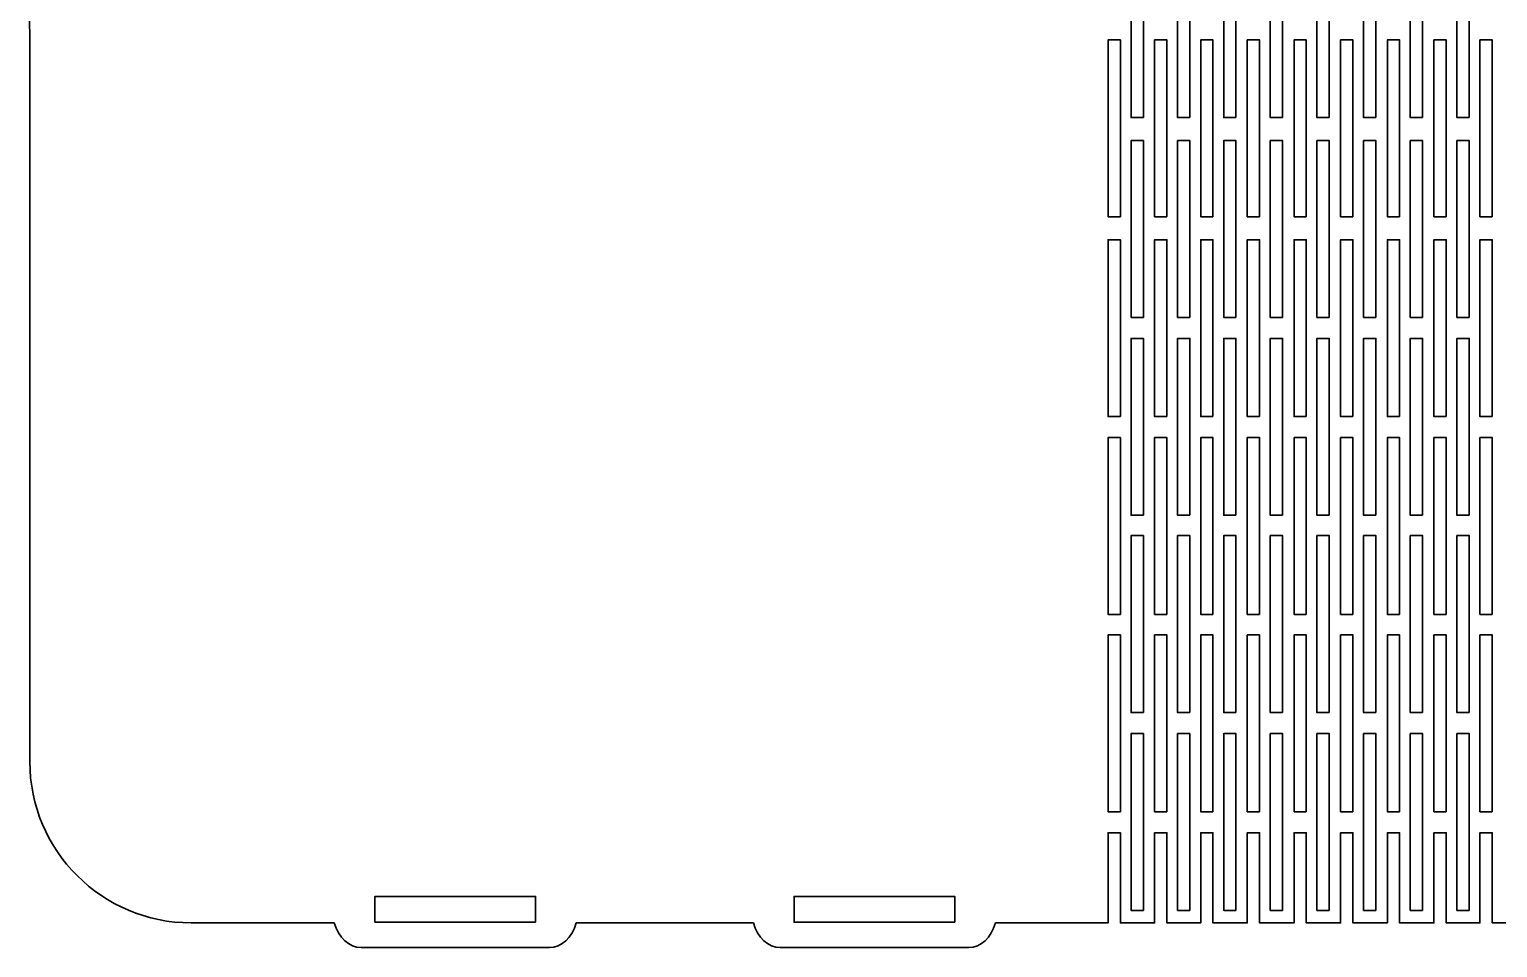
# Model space of a CAD drawing. Header units: centimetres. Extents: x -90 to 92, y -21 to 21.
# Drawn here: x -36.43 to -2.3, y -21.33 to 0.02 of the extents above; entities that cross this region are included whole.
import ezdxf

# ---------------------------------------------------------------- set-up
doc = ezdxf.new("R2010")
doc.units = ezdxf.units.CM
doc.header["$MEASUREMENT"] = 0
doc.layers.add('layer 1', color=7, linetype='Continuous')

msp = doc.modelspace()

# ---------------------------------------------------------------- linework, layer by layer
at = {"layer": 'layer 1', "color": 250, "lineweight": 35}
for points, knots in [([(-36.42085, 17.05122), (-36.42085, 17.05122), (-36.43147, 17.05118), (-36.43147, 17.05118), (-36.43147, 17.05118), (-36.43147, 17.05118), (-36.42085, -17.00533), (-36.42085, -17.00533)], [0, 0, 0, 0, 0.33333333, 0.33333333, 0.33333333, 0.33333333, 1, 1, 1, 1]), ([(-10.53372, -2.03332), (-10.53372, -2.03332), (-10.81973, -2.03332), (-10.81973, -2.03332), (-10.81973, -2.03332), (-10.81973, -2.03332), (-10.81973, 2.07804), (-10.81973, 2.07804), (-10.81973, 2.07804), (-10.81973, 2.07804), (-10.53372, 2.07804), (-10.53372, 2.07804), (-10.53372, 2.07804), (-10.53372, 2.07804), (-10.53372, -2.03332), (-10.53372, -2.03332)], [0, 0, 0, 0, 0.2, 0.2, 0.2, 0.2, 0.4, 0.4, 0.4, 0.4, 0.6, 0.6, 0.6, 0.6, 1, 1, 1, 1]), ([(-9.4521, -2.03332), (-9.4521, -2.03332), (-9.73811, -2.03332), (-9.73811, -2.03332), (-9.73811, -2.03332), (-9.73811, -2.03332), (-9.73811, 2.07804), (-9.73811, 2.07804), (-9.73811, 2.07804), (-9.73811, 2.07804), (-9.4521, 2.07804), (-9.4521, 2.07804), (-9.4521, 2.07804), (-9.4521, 2.07804), (-9.4521, -2.03332), (-9.4521, -2.03332)], [0, 0, 0, 0, 0.2, 0.2, 0.2, 0.2, 0.4, 0.4, 0.4, 0.4, 0.6, 0.6, 0.6, 0.6, 1, 1, 1, 1]), ([(-8.38202, -2.03332), (-8.38202, -2.03332), (-8.66803, -2.03332), (-8.66803, -2.03332), (-8.66803, -2.03332), (-8.66803, -2.03332), (-8.66803, 2.07804), (-8.66803, 2.07804), (-8.66803, 2.07804), (-8.66803, 2.07804), (-8.38202, 2.07804), (-8.38202, 2.07804), (-8.38202, 2.07804), (-8.38202, 2.07804), (-8.38202, -2.03332), (-8.38202, -2.03332)], [0, 0, 0, 0, 0.2, 0.2, 0.2, 0.2, 0.4, 0.4, 0.4, 0.4, 0.6, 0.6, 0.6, 0.6, 1, 1, 1, 1]), ([(-7.30015, -2.03332), (-7.30015, -2.03332), (-7.58616, -2.03332), (-7.58616, -2.03332), (-7.58616, -2.03332), (-7.58616, -2.03332), (-7.58616, 2.07804), (-7.58616, 2.07804), (-7.58616, 2.07804), (-7.58616, 2.07804), (-7.30015, 2.07804), (-7.30015, 2.07804), (-7.30015, 2.07804), (-7.30015, 2.07804), (-7.30015, -2.03332), (-7.30015, -2.03332)], [0, 0, 0, 0, 0.2, 0.2, 0.2, 0.2, 0.4, 0.4, 0.4, 0.4, 0.6, 0.6, 0.6, 0.6, 1, 1, 1, 1]), ([(-6.21243, -2.03332), (-6.21243, -2.03332), (-6.49844, -2.03332), (-6.49844, -2.03332), (-6.49844, -2.03332), (-6.49844, -2.03332), (-6.49844, 2.07804), (-6.49844, 2.07804), (-6.49844, 2.07804), (-6.49844, 2.07804), (-6.21243, 2.07804), (-6.21243, 2.07804), (-6.21243, 2.07804), (-6.21243, 2.07804), (-6.21243, -2.03332), (-6.21243, -2.03332)], [0, 0, 0, 0, 0.2, 0.2, 0.2, 0.2, 0.4, 0.4, 0.4, 0.4, 0.6, 0.6, 0.6, 0.6, 1, 1, 1, 1]), ([(-5.13057, -2.03332), (-5.13057, -2.03332), (-5.41658, -2.03332), (-5.41658, -2.03332), (-5.41658, -2.03332), (-5.41658, -2.03332), (-5.41658, 2.07804), (-5.41658, 2.07804), (-5.41658, 2.07804), (-5.41658, 2.07804), (-5.13057, 2.07804), (-5.13057, 2.07804), (-5.13057, 2.07804), (-5.13057, 2.07804), (-5.13057, -2.03332), (-5.13057, -2.03332)], [0, 0, 0, 0, 0.2, 0.2, 0.2, 0.2, 0.4, 0.4, 0.4, 0.4, 0.6, 0.6, 0.6, 0.6, 1, 1, 1, 1]), ([(-4.04285, -2.03332), (-4.04285, -2.03332), (-4.32886, -2.03332), (-4.32886, -2.03332), (-4.32886, -2.03332), (-4.32886, -2.03332), (-4.32886, 2.07804), (-4.32886, 2.07804), (-4.32886, 2.07804), (-4.32886, 2.07804), (-4.04285, 2.07804), (-4.04285, 2.07804), (-4.04285, 2.07804), (-4.04285, 2.07804), (-4.04285, -2.03332), (-4.04285, -2.03332)], [0, 0, 0, 0, 0.2, 0.2, 0.2, 0.2, 0.4, 0.4, 0.4, 0.4, 0.6, 0.6, 0.6, 0.6, 1, 1, 1, 1]), ([(-2.96099, -2.03332), (-2.96099, -2.03332), (-3.247, -2.03332), (-3.247, -2.03332), (-3.247, -2.03332), (-3.247, -2.03332), (-3.247, 2.07804), (-3.247, 2.07804), (-3.247, 2.07804), (-3.247, 2.07804), (-2.96099, 2.07804), (-2.96099, 2.07804), (-2.96099, 2.07804), (-2.96099, 2.07804), (-2.96099, -2.03332), (-2.96099, -2.03332)], [0, 0, 0, 0, 0.2, 0.2, 0.2, 0.2, 0.4, 0.4, 0.4, 0.4, 0.6, 0.6, 0.6, 0.6, 1, 1, 1, 1]), ([(-11.06822, -4.33902), (-11.06822, -4.33902), (-11.35424, -4.33902), (-11.35424, -4.33902), (-11.35424, -4.33902), (-11.35424, -4.33902), (-11.35424, -0.22765), (-11.35424, -0.22765), (-11.35424, -0.22765), (-11.35424, -0.22765), (-11.06822, -0.22765), (-11.06822, -0.22765), (-11.06822, -0.22765), (-11.06822, -0.22765), (-11.06822, -4.33902), (-11.06822, -4.33902)], [0, 0, 0, 0, 0.2, 0.2, 0.2, 0.2, 0.4, 0.4, 0.4, 0.4, 0.6, 0.6, 0.6, 0.6, 1, 1, 1, 1]), ([(-9.9866, -4.33902), (-9.9866, -4.33902), (-10.27262, -4.33902), (-10.27262, -4.33902), (-10.27262, -4.33902), (-10.27262, -4.33902), (-10.27262, -0.22765), (-10.27262, -0.22765), (-10.27262, -0.22765), (-10.27262, -0.22765), (-9.9866, -0.22765), (-9.9866, -0.22765), (-9.9866, -0.22765), (-9.9866, -0.22765), (-9.9866, -4.33902), (-9.9866, -4.33902)], [0, 0, 0, 0, 0.2, 0.2, 0.2, 0.2, 0.4, 0.4, 0.4, 0.4, 0.6, 0.6, 0.6, 0.6, 1, 1, 1, 1]), ([(-8.91652, -4.33902), (-8.91652, -4.33902), (-9.20253, -4.33902), (-9.20253, -4.33902), (-9.20253, -4.33902), (-9.20253, -4.33902), (-9.20253, -0.22765), (-9.20253, -0.22765), (-9.20253, -0.22765), (-9.20253, -0.22765), (-8.91652, -0.22765), (-8.91652, -0.22765), (-8.91652, -0.22765), (-8.91652, -0.22765), (-8.91652, -4.33902), (-8.91652, -4.33902)], [0, 0, 0, 0, 0.2, 0.2, 0.2, 0.2, 0.4, 0.4, 0.4, 0.4, 0.6, 0.6, 0.6, 0.6, 1, 1, 1, 1]), ([(-7.83466, -4.33902), (-7.83466, -4.33902), (-8.12067, -4.33902), (-8.12067, -4.33902), (-8.12067, -4.33902), (-8.12067, -4.33902), (-8.12067, -0.22765), (-8.12067, -0.22765), (-8.12067, -0.22765), (-8.12067, -0.22765), (-7.83466, -0.22765), (-7.83466, -0.22765), (-7.83466, -0.22765), (-7.83466, -0.22765), (-7.83466, -4.33902), (-7.83466, -4.33902)], [0, 0, 0, 0, 0.2, 0.2, 0.2, 0.2, 0.4, 0.4, 0.4, 0.4, 0.6, 0.6, 0.6, 0.6, 1, 1, 1, 1]), ([(-6.74694, -4.33902), (-6.74694, -4.33902), (-7.03295, -4.33902), (-7.03295, -4.33902), (-7.03295, -4.33902), (-7.03295, -4.33902), (-7.03295, -0.22765), (-7.03295, -0.22765), (-7.03295, -0.22765), (-7.03295, -0.22765), (-6.74694, -0.22765), (-6.74694, -0.22765), (-6.74694, -0.22765), (-6.74694, -0.22765), (-6.74694, -4.33902), (-6.74694, -4.33902)], [0, 0, 0, 0, 0.2, 0.2, 0.2, 0.2, 0.4, 0.4, 0.4, 0.4, 0.6, 0.6, 0.6, 0.6, 1, 1, 1, 1]), ([(-5.66507, -4.33902), (-5.66507, -4.33902), (-5.95109, -4.33902), (-5.95109, -4.33902), (-5.95109, -4.33902), (-5.95109, -4.33902), (-5.95109, -0.22765), (-5.95109, -0.22765), (-5.95109, -0.22765), (-5.95109, -0.22765), (-5.66507, -0.22765), (-5.66507, -0.22765), (-5.66507, -0.22765), (-5.66507, -0.22765), (-5.66507, -4.33902), (-5.66507, -4.33902)], [0, 0, 0, 0, 0.2, 0.2, 0.2, 0.2, 0.4, 0.4, 0.4, 0.4, 0.6, 0.6, 0.6, 0.6, 1, 1, 1, 1]), ([(-4.57735, -4.33902), (-4.57735, -4.33902), (-4.86336, -4.33902), (-4.86336, -4.33902), (-4.86336, -4.33902), (-4.86336, -4.33902), (-4.86336, -0.22765), (-4.86336, -0.22765), (-4.86336, -0.22765), (-4.86336, -0.22765), (-4.57735, -0.22765), (-4.57735, -0.22765), (-4.57735, -0.22765), (-4.57735, -0.22765), (-4.57735, -4.33902), (-4.57735, -4.33902)], [0, 0, 0, 0, 0.2, 0.2, 0.2, 0.2, 0.4, 0.4, 0.4, 0.4, 0.6, 0.6, 0.6, 0.6, 1, 1, 1, 1]), ([(-3.49549, -4.33902), (-3.49549, -4.33902), (-3.7815, -4.33902), (-3.7815, -4.33902), (-3.7815, -4.33902), (-3.7815, -4.33902), (-3.7815, -0.22765), (-3.7815, -0.22765), (-3.7815, -0.22765), (-3.7815, -0.22765), (-3.49549, -0.22765), (-3.49549, -0.22765), (-3.49549, -0.22765), (-3.49549, -0.22765), (-3.49549, -4.33902), (-3.49549, -4.33902)], [0, 0, 0, 0, 0.2, 0.2, 0.2, 0.2, 0.4, 0.4, 0.4, 0.4, 0.6, 0.6, 0.6, 0.6, 1, 1, 1, 1]), ([(-2.42348, -4.33902), (-2.42348, -4.33902), (-2.70949, -4.33902), (-2.70949, -4.33902), (-2.70949, -4.33902), (-2.70949, -4.33902), (-2.70949, -0.22765), (-2.70949, -0.22765), (-2.70949, -0.22765), (-2.70949, -0.22765), (-2.42348, -0.22765), (-2.42348, -0.22765), (-2.42348, -0.22765), (-2.42348, -0.22765), (-2.42348, -4.33902), (-2.42348, -4.33902)], [0, 0, 0, 0, 0.2, 0.2, 0.2, 0.2, 0.4, 0.4, 0.4, 0.4, 0.6, 0.6, 0.6, 0.6, 1, 1, 1, 1]), ([(-10.53372, -6.679), (-10.53372, -6.679), (-10.81973, -6.679), (-10.81973, -6.679), (-10.81973, -6.679), (-10.81973, -6.679), (-10.81973, -2.56762), (-10.81973, -2.56762), (-10.81973, -2.56762), (-10.81973, -2.56762), (-10.53372, -2.56762), (-10.53372, -2.56762), (-10.53372, -2.56762), (-10.53372, -2.56762), (-10.53372, -6.679), (-10.53372, -6.679)], [0, 0, 0, 0, 0.2, 0.2, 0.2, 0.2, 0.4, 0.4, 0.4, 0.4, 0.6, 0.6, 0.6, 0.6, 1, 1, 1, 1]), ([(-9.4521, -6.679), (-9.4521, -6.679), (-9.73811, -6.679), (-9.73811, -6.679), (-9.73811, -6.679), (-9.73811, -6.679), (-9.73811, -2.56762), (-9.73811, -2.56762), (-9.73811, -2.56762), (-9.73811, -2.56762), (-9.4521, -2.56762), (-9.4521, -2.56762), (-9.4521, -2.56762), (-9.4521, -2.56762), (-9.4521, -6.679), (-9.4521, -6.679)], [0, 0, 0, 0, 0.2, 0.2, 0.2, 0.2, 0.4, 0.4, 0.4, 0.4, 0.6, 0.6, 0.6, 0.6, 1, 1, 1, 1]), ([(-8.38202, -6.679), (-8.38202, -6.679), (-8.66803, -6.679), (-8.66803, -6.679), (-8.66803, -6.679), (-8.66803, -6.679), (-8.66803, -2.56762), (-8.66803, -2.56762), (-8.66803, -2.56762), (-8.66803, -2.56762), (-8.38202, -2.56762), (-8.38202, -2.56762), (-8.38202, -2.56762), (-8.38202, -2.56762), (-8.38202, -6.679), (-8.38202, -6.679)], [0, 0, 0, 0, 0.2, 0.2, 0.2, 0.2, 0.4, 0.4, 0.4, 0.4, 0.6, 0.6, 0.6, 0.6, 1, 1, 1, 1]), ([(-7.30015, -6.679), (-7.30015, -6.679), (-7.58616, -6.679), (-7.58616, -6.679), (-7.58616, -6.679), (-7.58616, -6.679), (-7.58616, -2.56762), (-7.58616, -2.56762), (-7.58616, -2.56762), (-7.58616, -2.56762), (-7.30015, -2.56762), (-7.30015, -2.56762), (-7.30015, -2.56762), (-7.30015, -2.56762), (-7.30015, -6.679), (-7.30015, -6.679)], [0, 0, 0, 0, 0.2, 0.2, 0.2, 0.2, 0.4, 0.4, 0.4, 0.4, 0.6, 0.6, 0.6, 0.6, 1, 1, 1, 1]), ([(-6.21243, -6.679), (-6.21243, -6.679), (-6.49844, -6.679), (-6.49844, -6.679), (-6.49844, -6.679), (-6.49844, -6.679), (-6.49844, -2.56762), (-6.49844, -2.56762), (-6.49844, -2.56762), (-6.49844, -2.56762), (-6.21243, -2.56762), (-6.21243, -2.56762), (-6.21243, -2.56762), (-6.21243, -2.56762), (-6.21243, -6.679), (-6.21243, -6.679)], [0, 0, 0, 0, 0.2, 0.2, 0.2, 0.2, 0.4, 0.4, 0.4, 0.4, 0.6, 0.6, 0.6, 0.6, 1, 1, 1, 1]), ([(-5.13057, -6.679), (-5.13057, -6.679), (-5.41658, -6.679), (-5.41658, -6.679), (-5.41658, -6.679), (-5.41658, -6.679), (-5.41658, -2.56762), (-5.41658, -2.56762), (-5.41658, -2.56762), (-5.41658, -2.56762), (-5.13057, -2.56762), (-5.13057, -2.56762), (-5.13057, -2.56762), (-5.13057, -2.56762), (-5.13057, -6.679), (-5.13057, -6.679)], [0, 0, 0, 0, 0.2, 0.2, 0.2, 0.2, 0.4, 0.4, 0.4, 0.4, 0.6, 0.6, 0.6, 0.6, 1, 1, 1, 1]), ([(-4.04285, -6.679), (-4.04285, -6.679), (-4.32886, -6.679), (-4.32886, -6.679), (-4.32886, -6.679), (-4.32886, -6.679), (-4.32886, -2.56762), (-4.32886, -2.56762), (-4.32886, -2.56762), (-4.32886, -2.56762), (-4.04285, -2.56762), (-4.04285, -2.56762), (-4.04285, -2.56762), (-4.04285, -2.56762), (-4.04285, -6.679), (-4.04285, -6.679)], [0, 0, 0, 0, 0.2, 0.2, 0.2, 0.2, 0.4, 0.4, 0.4, 0.4, 0.6, 0.6, 0.6, 0.6, 1, 1, 1, 1]), ([(-2.96099, -6.679), (-2.96099, -6.679), (-3.247, -6.679), (-3.247, -6.679), (-3.247, -6.679), (-3.247, -6.679), (-3.247, -2.56762), (-3.247, -2.56762), (-3.247, -2.56762), (-3.247, -2.56762), (-2.96099, -2.56762), (-2.96099, -2.56762), (-2.96099, -2.56762), (-2.96099, -2.56762), (-2.96099, -6.679), (-2.96099, -6.679)], [0, 0, 0, 0, 0.2, 0.2, 0.2, 0.2, 0.4, 0.4, 0.4, 0.4, 0.6, 0.6, 0.6, 0.6, 1, 1, 1, 1]), ([(-11.06822, -8.9847), (-11.06822, -8.9847), (-11.35424, -8.9847), (-11.35424, -8.9847), (-11.35424, -8.9847), (-11.35424, -8.9847), (-11.35424, -4.87332), (-11.35424, -4.87332), (-11.35424, -4.87332), (-11.35424, -4.87332), (-11.06822, -4.87332), (-11.06822, -4.87332), (-11.06822, -4.87332), (-11.06822, -4.87332), (-11.06822, -8.9847), (-11.06822, -8.9847)], [0, 0, 0, 0, 0.2, 0.2, 0.2, 0.2, 0.4, 0.4, 0.4, 0.4, 0.6, 0.6, 0.6, 0.6, 1, 1, 1, 1]), ([(-9.9866, -8.9847), (-9.9866, -8.9847), (-10.27262, -8.9847), (-10.27262, -8.9847), (-10.27262, -8.9847), (-10.27262, -8.9847), (-10.27262, -4.87332), (-10.27262, -4.87332), (-10.27262, -4.87332), (-10.27262, -4.87332), (-9.9866, -4.87332), (-9.9866, -4.87332), (-9.9866, -4.87332), (-9.9866, -4.87332), (-9.9866, -8.9847), (-9.9866, -8.9847)], [0, 0, 0, 0, 0.2, 0.2, 0.2, 0.2, 0.4, 0.4, 0.4, 0.4, 0.6, 0.6, 0.6, 0.6, 1, 1, 1, 1]), ([(-8.91652, -8.9847), (-8.91652, -8.9847), (-9.20253, -8.9847), (-9.20253, -8.9847), (-9.20253, -8.9847), (-9.20253, -8.9847), (-9.20253, -4.87332), (-9.20253, -4.87332), (-9.20253, -4.87332), (-9.20253, -4.87332), (-8.91652, -4.87332), (-8.91652, -4.87332), (-8.91652, -4.87332), (-8.91652, -4.87332), (-8.91652, -8.9847), (-8.91652, -8.9847)], [0, 0, 0, 0, 0.2, 0.2, 0.2, 0.2, 0.4, 0.4, 0.4, 0.4, 0.6, 0.6, 0.6, 0.6, 1, 1, 1, 1]), ([(-7.83466, -8.9847), (-7.83466, -8.9847), (-8.12067, -8.9847), (-8.12067, -8.9847), (-8.12067, -8.9847), (-8.12067, -8.9847), (-8.12067, -4.87332), (-8.12067, -4.87332), (-8.12067, -4.87332), (-8.12067, -4.87332), (-7.83466, -4.87332), (-7.83466, -4.87332), (-7.83466, -4.87332), (-7.83466, -4.87332), (-7.83466, -8.9847), (-7.83466, -8.9847)], [0, 0, 0, 0, 0.2, 0.2, 0.2, 0.2, 0.4, 0.4, 0.4, 0.4, 0.6, 0.6, 0.6, 0.6, 1, 1, 1, 1]), ([(-6.74694, -8.9847), (-6.74694, -8.9847), (-7.03295, -8.9847), (-7.03295, -8.9847), (-7.03295, -8.9847), (-7.03295, -8.9847), (-7.03295, -4.87332), (-7.03295, -4.87332), (-7.03295, -4.87332), (-7.03295, -4.87332), (-6.74694, -4.87332), (-6.74694, -4.87332), (-6.74694, -4.87332), (-6.74694, -4.87332), (-6.74694, -8.9847), (-6.74694, -8.9847)], [0, 0, 0, 0, 0.2, 0.2, 0.2, 0.2, 0.4, 0.4, 0.4, 0.4, 0.6, 0.6, 0.6, 0.6, 1, 1, 1, 1]), ([(-5.66507, -8.9847), (-5.66507, -8.9847), (-5.95109, -8.9847), (-5.95109, -8.9847), (-5.95109, -8.9847), (-5.95109, -8.9847), (-5.95109, -4.87332), (-5.95109, -4.87332), (-5.95109, -4.87332), (-5.95109, -4.87332), (-5.66507, -4.87332), (-5.66507, -4.87332), (-5.66507, -4.87332), (-5.66507, -4.87332), (-5.66507, -8.9847), (-5.66507, -8.9847)], [0, 0, 0, 0, 0.2, 0.2, 0.2, 0.2, 0.4, 0.4, 0.4, 0.4, 0.6, 0.6, 0.6, 0.6, 1, 1, 1, 1]), ([(-4.57735, -8.9847), (-4.57735, -8.9847), (-4.86336, -8.9847), (-4.86336, -8.9847), (-4.86336, -8.9847), (-4.86336, -8.9847), (-4.86336, -4.87332), (-4.86336, -4.87332), (-4.86336, -4.87332), (-4.86336, -4.87332), (-4.57735, -4.87332), (-4.57735, -4.87332), (-4.57735, -4.87332), (-4.57735, -4.87332), (-4.57735, -8.9847), (-4.57735, -8.9847)], [0, 0, 0, 0, 0.2, 0.2, 0.2, 0.2, 0.4, 0.4, 0.4, 0.4, 0.6, 0.6, 0.6, 0.6, 1, 1, 1, 1]), ([(-3.49549, -8.9847), (-3.49549, -8.9847), (-3.7815, -8.9847), (-3.7815, -8.9847), (-3.7815, -8.9847), (-3.7815, -8.9847), (-3.7815, -4.87332), (-3.7815, -4.87332), (-3.7815, -4.87332), (-3.7815, -4.87332), (-3.49549, -4.87332), (-3.49549, -4.87332), (-3.49549, -4.87332), (-3.49549, -4.87332), (-3.49549, -8.9847), (-3.49549, -8.9847)], [0, 0, 0, 0, 0.2, 0.2, 0.2, 0.2, 0.4, 0.4, 0.4, 0.4, 0.6, 0.6, 0.6, 0.6, 1, 1, 1, 1]), ([(-2.42348, -8.9847), (-2.42348, -8.9847), (-2.70949, -8.9847), (-2.70949, -8.9847), (-2.70949, -8.9847), (-2.70949, -8.9847), (-2.70949, -4.87332), (-2.70949, -4.87332), (-2.70949, -4.87332), (-2.70949, -4.87332), (-2.42348, -4.87332), (-2.42348, -4.87332), (-2.42348, -4.87332), (-2.42348, -4.87332), (-2.42348, -8.9847), (-2.42348, -8.9847)], [0, 0, 0, 0, 0.2, 0.2, 0.2, 0.2, 0.4, 0.4, 0.4, 0.4, 0.6, 0.6, 0.6, 0.6, 1, 1, 1, 1]), ([(-10.53372, -11.27913), (-10.53372, -11.27913), (-10.81973, -11.27913), (-10.81973, -11.27913), (-10.81973, -11.27913), (-10.81973, -11.27913), (-10.81973, -7.16776), (-10.81973, -7.16776), (-10.81973, -7.16776), (-10.81973, -7.16776), (-10.53372, -7.16776), (-10.53372, -7.16776), (-10.53372, -7.16776), (-10.53372, -7.16776), (-10.53372, -11.27913), (-10.53372, -11.27913)], [0, 0, 0, 0, 0.2, 0.2, 0.2, 0.2, 0.4, 0.4, 0.4, 0.4, 0.6, 0.6, 0.6, 0.6, 1, 1, 1, 1]), ([(-9.4521, -11.27913), (-9.4521, -11.27913), (-9.73811, -11.27913), (-9.73811, -11.27913), (-9.73811, -11.27913), (-9.73811, -11.27913), (-9.73811, -7.16776), (-9.73811, -7.16776), (-9.73811, -7.16776), (-9.73811, -7.16776), (-9.4521, -7.16776), (-9.4521, -7.16776), (-9.4521, -7.16776), (-9.4521, -7.16776), (-9.4521, -11.27913), (-9.4521, -11.27913)], [0, 0, 0, 0, 0.2, 0.2, 0.2, 0.2, 0.4, 0.4, 0.4, 0.4, 0.6, 0.6, 0.6, 0.6, 1, 1, 1, 1]), ([(-8.38202, -11.27913), (-8.38202, -11.27913), (-8.66803, -11.27913), (-8.66803, -11.27913), (-8.66803, -11.27913), (-8.66803, -11.27913), (-8.66803, -7.16776), (-8.66803, -7.16776), (-8.66803, -7.16776), (-8.66803, -7.16776), (-8.38202, -7.16776), (-8.38202, -7.16776), (-8.38202, -7.16776), (-8.38202, -7.16776), (-8.38202, -11.27913), (-8.38202, -11.27913)], [0, 0, 0, 0, 0.2, 0.2, 0.2, 0.2, 0.4, 0.4, 0.4, 0.4, 0.6, 0.6, 0.6, 0.6, 1, 1, 1, 1]), ([(-7.30015, -11.27913), (-7.30015, -11.27913), (-7.58616, -11.27913), (-7.58616, -11.27913), (-7.58616, -11.27913), (-7.58616, -11.27913), (-7.58616, -7.16776), (-7.58616, -7.16776), (-7.58616, -7.16776), (-7.58616, -7.16776), (-7.30015, -7.16776), (-7.30015, -7.16776), (-7.30015, -7.16776), (-7.30015, -7.16776), (-7.30015, -11.27913), (-7.30015, -11.27913)], [0, 0, 0, 0, 0.2, 0.2, 0.2, 0.2, 0.4, 0.4, 0.4, 0.4, 0.6, 0.6, 0.6, 0.6, 1, 1, 1, 1]), ([(-6.21243, -11.27913), (-6.21243, -11.27913), (-6.49844, -11.27913), (-6.49844, -11.27913), (-6.49844, -11.27913), (-6.49844, -11.27913), (-6.49844, -7.16776), (-6.49844, -7.16776), (-6.49844, -7.16776), (-6.49844, -7.16776), (-6.21243, -7.16776), (-6.21243, -7.16776), (-6.21243, -7.16776), (-6.21243, -7.16776), (-6.21243, -11.27913), (-6.21243, -11.27913)], [0, 0, 0, 0, 0.2, 0.2, 0.2, 0.2, 0.4, 0.4, 0.4, 0.4, 0.6, 0.6, 0.6, 0.6, 1, 1, 1, 1]), ([(-5.13057, -11.27913), (-5.13057, -11.27913), (-5.41658, -11.27913), (-5.41658, -11.27913), (-5.41658, -11.27913), (-5.41658, -11.27913), (-5.41658, -7.16776), (-5.41658, -7.16776), (-5.41658, -7.16776), (-5.41658, -7.16776), (-5.13057, -7.16776), (-5.13057, -7.16776), (-5.13057, -7.16776), (-5.13057, -7.16776), (-5.13057, -11.27913), (-5.13057, -11.27913)], [0, 0, 0, 0, 0.2, 0.2, 0.2, 0.2, 0.4, 0.4, 0.4, 0.4, 0.6, 0.6, 0.6, 0.6, 1, 1, 1, 1]), ([(-4.04285, -11.27913), (-4.04285, -11.27913), (-4.32886, -11.27913), (-4.32886, -11.27913), (-4.32886, -11.27913), (-4.32886, -11.27913), (-4.32886, -7.16776), (-4.32886, -7.16776), (-4.32886, -7.16776), (-4.32886, -7.16776), (-4.04285, -7.16776), (-4.04285, -7.16776), (-4.04285, -7.16776), (-4.04285, -7.16776), (-4.04285, -11.27913), (-4.04285, -11.27913)], [0, 0, 0, 0, 0.2, 0.2, 0.2, 0.2, 0.4, 0.4, 0.4, 0.4, 0.6, 0.6, 0.6, 0.6, 1, 1, 1, 1]), ([(-2.96099, -11.27913), (-2.96099, -11.27913), (-3.247, -11.27913), (-3.247, -11.27913), (-3.247, -11.27913), (-3.247, -11.27913), (-3.247, -7.16776), (-3.247, -7.16776), (-3.247, -7.16776), (-3.247, -7.16776), (-2.96099, -7.16776), (-2.96099, -7.16776), (-2.96099, -7.16776), (-2.96099, -7.16776), (-2.96099, -11.27913), (-2.96099, -11.27913)], [0, 0, 0, 0, 0.2, 0.2, 0.2, 0.2, 0.4, 0.4, 0.4, 0.4, 0.6, 0.6, 0.6, 0.6, 1, 1, 1, 1]), ([(-11.06822, -13.58483), (-11.06822, -13.58483), (-11.35424, -13.58483), (-11.35424, -13.58483), (-11.35424, -13.58483), (-11.35424, -13.58483), (-11.35424, -9.47346), (-11.35424, -9.47346), (-11.35424, -9.47346), (-11.35424, -9.47346), (-11.06822, -9.47346), (-11.06822, -9.47346), (-11.06822, -9.47346), (-11.06822, -9.47346), (-11.06822, -13.58483), (-11.06822, -13.58483)], [0, 0, 0, 0, 0.2, 0.2, 0.2, 0.2, 0.4, 0.4, 0.4, 0.4, 0.6, 0.6, 0.6, 0.6, 1, 1, 1, 1]), ([(-9.9866, -13.58483), (-9.9866, -13.58483), (-10.27262, -13.58483), (-10.27262, -13.58483), (-10.27262, -13.58483), (-10.27262, -13.58483), (-10.27262, -9.47346), (-10.27262, -9.47346), (-10.27262, -9.47346), (-10.27262, -9.47346), (-9.9866, -9.47346), (-9.9866, -9.47346), (-9.9866, -9.47346), (-9.9866, -9.47346), (-9.9866, -13.58483), (-9.9866, -13.58483)], [0, 0, 0, 0, 0.2, 0.2, 0.2, 0.2, 0.4, 0.4, 0.4, 0.4, 0.6, 0.6, 0.6, 0.6, 1, 1, 1, 1]), ([(-8.91652, -13.58483), (-8.91652, -13.58483), (-9.20253, -13.58483), (-9.20253, -13.58483), (-9.20253, -13.58483), (-9.20253, -13.58483), (-9.20253, -9.47346), (-9.20253, -9.47346), (-9.20253, -9.47346), (-9.20253, -9.47346), (-8.91652, -9.47346), (-8.91652, -9.47346), (-8.91652, -9.47346), (-8.91652, -9.47346), (-8.91652, -13.58483), (-8.91652, -13.58483)], [0, 0, 0, 0, 0.2, 0.2, 0.2, 0.2, 0.4, 0.4, 0.4, 0.4, 0.6, 0.6, 0.6, 0.6, 1, 1, 1, 1]), ([(-7.83466, -13.58483), (-7.83466, -13.58483), (-8.12067, -13.58483), (-8.12067, -13.58483), (-8.12067, -13.58483), (-8.12067, -13.58483), (-8.12067, -9.47346), (-8.12067, -9.47346), (-8.12067, -9.47346), (-8.12067, -9.47346), (-7.83466, -9.47346), (-7.83466, -9.47346), (-7.83466, -9.47346), (-7.83466, -9.47346), (-7.83466, -13.58483), (-7.83466, -13.58483)], [0, 0, 0, 0, 0.2, 0.2, 0.2, 0.2, 0.4, 0.4, 0.4, 0.4, 0.6, 0.6, 0.6, 0.6, 1, 1, 1, 1]), ([(-6.74694, -13.58483), (-6.74694, -13.58483), (-7.03295, -13.58483), (-7.03295, -13.58483), (-7.03295, -13.58483), (-7.03295, -13.58483), (-7.03295, -9.47346), (-7.03295, -9.47346), (-7.03295, -9.47346), (-7.03295, -9.47346), (-6.74694, -9.47346), (-6.74694, -9.47346), (-6.74694, -9.47346), (-6.74694, -9.47346), (-6.74694, -13.58483), (-6.74694, -13.58483)], [0, 0, 0, 0, 0.2, 0.2, 0.2, 0.2, 0.4, 0.4, 0.4, 0.4, 0.6, 0.6, 0.6, 0.6, 1, 1, 1, 1]), ([(-5.66507, -13.58483), (-5.66507, -13.58483), (-5.95109, -13.58483), (-5.95109, -13.58483), (-5.95109, -13.58483), (-5.95109, -13.58483), (-5.95109, -9.47346), (-5.95109, -9.47346), (-5.95109, -9.47346), (-5.95109, -9.47346), (-5.66507, -9.47346), (-5.66507, -9.47346), (-5.66507, -9.47346), (-5.66507, -9.47346), (-5.66507, -13.58483), (-5.66507, -13.58483)], [0, 0, 0, 0, 0.2, 0.2, 0.2, 0.2, 0.4, 0.4, 0.4, 0.4, 0.6, 0.6, 0.6, 0.6, 1, 1, 1, 1]), ([(-4.57735, -13.58483), (-4.57735, -13.58483), (-4.86336, -13.58483), (-4.86336, -13.58483), (-4.86336, -13.58483), (-4.86336, -13.58483), (-4.86336, -9.47346), (-4.86336, -9.47346), (-4.86336, -9.47346), (-4.86336, -9.47346), (-4.57735, -9.47346), (-4.57735, -9.47346), (-4.57735, -9.47346), (-4.57735, -9.47346), (-4.57735, -13.58483), (-4.57735, -13.58483)], [0, 0, 0, 0, 0.2, 0.2, 0.2, 0.2, 0.4, 0.4, 0.4, 0.4, 0.6, 0.6, 0.6, 0.6, 1, 1, 1, 1]), ([(-3.49549, -13.58483), (-3.49549, -13.58483), (-3.7815, -13.58483), (-3.7815, -13.58483), (-3.7815, -13.58483), (-3.7815, -13.58483), (-3.7815, -9.47346), (-3.7815, -9.47346), (-3.7815, -9.47346), (-3.7815, -9.47346), (-3.49549, -9.47346), (-3.49549, -9.47346), (-3.49549, -9.47346), (-3.49549, -9.47346), (-3.49549, -13.58483), (-3.49549, -13.58483)], [0, 0, 0, 0, 0.2, 0.2, 0.2, 0.2, 0.4, 0.4, 0.4, 0.4, 0.6, 0.6, 0.6, 0.6, 1, 1, 1, 1]), ([(-2.42348, -13.58483), (-2.42348, -13.58483), (-2.70949, -13.58483), (-2.70949, -13.58483), (-2.70949, -13.58483), (-2.70949, -13.58483), (-2.70949, -9.47346), (-2.70949, -9.47346), (-2.70949, -9.47346), (-2.70949, -9.47346), (-2.42348, -9.47346), (-2.42348, -9.47346), (-2.42348, -9.47346), (-2.42348, -9.47346), (-2.42348, -13.58483), (-2.42348, -13.58483)], [0, 0, 0, 0, 0.2, 0.2, 0.2, 0.2, 0.4, 0.4, 0.4, 0.4, 0.6, 0.6, 0.6, 0.6, 1, 1, 1, 1]), ([(-10.53372, -15.86493), (-10.53372, -15.86493), (-10.81973, -15.86493), (-10.81973, -15.86493), (-10.81973, -15.86493), (-10.81973, -15.86493), (-10.81973, -11.75356), (-10.81973, -11.75356), (-10.81973, -11.75356), (-10.81973, -11.75356), (-10.53372, -11.75356), (-10.53372, -11.75356), (-10.53372, -11.75356), (-10.53372, -11.75356), (-10.53372, -15.86493), (-10.53372, -15.86493)], [0, 0, 0, 0, 0.2, 0.2, 0.2, 0.2, 0.4, 0.4, 0.4, 0.4, 0.6, 0.6, 0.6, 0.6, 1, 1, 1, 1]), ([(-9.4521, -15.86493), (-9.4521, -15.86493), (-9.73811, -15.86493), (-9.73811, -15.86493), (-9.73811, -15.86493), (-9.73811, -15.86493), (-9.73811, -11.75356), (-9.73811, -11.75356), (-9.73811, -11.75356), (-9.73811, -11.75356), (-9.4521, -11.75356), (-9.4521, -11.75356), (-9.4521, -11.75356), (-9.4521, -11.75356), (-9.4521, -15.86493), (-9.4521, -15.86493)], [0, 0, 0, 0, 0.2, 0.2, 0.2, 0.2, 0.4, 0.4, 0.4, 0.4, 0.6, 0.6, 0.6, 0.6, 1, 1, 1, 1]), ([(-8.38202, -15.86493), (-8.38202, -15.86493), (-8.66803, -15.86493), (-8.66803, -15.86493), (-8.66803, -15.86493), (-8.66803, -15.86493), (-8.66803, -11.75356), (-8.66803, -11.75356), (-8.66803, -11.75356), (-8.66803, -11.75356), (-8.38202, -11.75356), (-8.38202, -11.75356), (-8.38202, -11.75356), (-8.38202, -11.75356), (-8.38202, -15.86493), (-8.38202, -15.86493)], [0, 0, 0, 0, 0.2, 0.2, 0.2, 0.2, 0.4, 0.4, 0.4, 0.4, 0.6, 0.6, 0.6, 0.6, 1, 1, 1, 1]), ([(-7.30015, -15.86493), (-7.30015, -15.86493), (-7.58616, -15.86493), (-7.58616, -15.86493), (-7.58616, -15.86493), (-7.58616, -15.86493), (-7.58616, -11.75356), (-7.58616, -11.75356), (-7.58616, -11.75356), (-7.58616, -11.75356), (-7.30015, -11.75356), (-7.30015, -11.75356), (-7.30015, -11.75356), (-7.30015, -11.75356), (-7.30015, -15.86493), (-7.30015, -15.86493)], [0, 0, 0, 0, 0.2, 0.2, 0.2, 0.2, 0.4, 0.4, 0.4, 0.4, 0.6, 0.6, 0.6, 0.6, 1, 1, 1, 1]), ([(-6.21243, -15.86493), (-6.21243, -15.86493), (-6.49844, -15.86493), (-6.49844, -15.86493), (-6.49844, -15.86493), (-6.49844, -15.86493), (-6.49844, -11.75356), (-6.49844, -11.75356), (-6.49844, -11.75356), (-6.49844, -11.75356), (-6.21243, -11.75356), (-6.21243, -11.75356), (-6.21243, -11.75356), (-6.21243, -11.75356), (-6.21243, -15.86493), (-6.21243, -15.86493)], [0, 0, 0, 0, 0.2, 0.2, 0.2, 0.2, 0.4, 0.4, 0.4, 0.4, 0.6, 0.6, 0.6, 0.6, 1, 1, 1, 1]), ([(-5.13057, -15.86493), (-5.13057, -15.86493), (-5.41658, -15.86493), (-5.41658, -15.86493), (-5.41658, -15.86493), (-5.41658, -15.86493), (-5.41658, -11.75356), (-5.41658, -11.75356), (-5.41658, -11.75356), (-5.41658, -11.75356), (-5.13057, -11.75356), (-5.13057, -11.75356), (-5.13057, -11.75356), (-5.13057, -11.75356), (-5.13057, -15.86493), (-5.13057, -15.86493)], [0, 0, 0, 0, 0.2, 0.2, 0.2, 0.2, 0.4, 0.4, 0.4, 0.4, 0.6, 0.6, 0.6, 0.6, 1, 1, 1, 1]), ([(-4.04285, -15.86493), (-4.04285, -15.86493), (-4.32886, -15.86493), (-4.32886, -15.86493), (-4.32886, -15.86493), (-4.32886, -15.86493), (-4.32886, -11.75356), (-4.32886, -11.75356), (-4.32886, -11.75356), (-4.32886, -11.75356), (-4.04285, -11.75356), (-4.04285, -11.75356), (-4.04285, -11.75356), (-4.04285, -11.75356), (-4.04285, -15.86493), (-4.04285, -15.86493)], [0, 0, 0, 0, 0.2, 0.2, 0.2, 0.2, 0.4, 0.4, 0.4, 0.4, 0.6, 0.6, 0.6, 0.6, 1, 1, 1, 1]), ([(-2.96099, -15.86493), (-2.96099, -15.86493), (-3.247, -15.86493), (-3.247, -15.86493), (-3.247, -15.86493), (-3.247, -15.86493), (-3.247, -11.75356), (-3.247, -11.75356), (-3.247, -11.75356), (-3.247, -11.75356), (-2.96099, -11.75356), (-2.96099, -11.75356), (-2.96099, -11.75356), (-2.96099, -11.75356), (-2.96099, -15.86493), (-2.96099, -15.86493)], [0, 0, 0, 0, 0.2, 0.2, 0.2, 0.2, 0.4, 0.4, 0.4, 0.4, 0.6, 0.6, 0.6, 0.6, 1, 1, 1, 1]), ([(-11.06822, -18.17063), (-11.06822, -18.17063), (-11.35424, -18.17063), (-11.35424, -18.17063), (-11.35424, -18.17063), (-11.35424, -18.17063), (-11.35424, -14.05926), (-11.35424, -14.05926), (-11.35424, -14.05926), (-11.35424, -14.05926), (-11.06822, -14.05926), (-11.06822, -14.05926), (-11.06822, -14.05926), (-11.06822, -14.05926), (-11.06822, -18.17063), (-11.06822, -18.17063)], [0, 0, 0, 0, 0.2, 0.2, 0.2, 0.2, 0.4, 0.4, 0.4, 0.4, 0.6, 0.6, 0.6, 0.6, 1, 1, 1, 1]), ([(-9.9866, -18.17063), (-9.9866, -18.17063), (-10.27262, -18.17063), (-10.27262, -18.17063), (-10.27262, -18.17063), (-10.27262, -18.17063), (-10.27262, -14.05926), (-10.27262, -14.05926), (-10.27262, -14.05926), (-10.27262, -14.05926), (-9.9866, -14.05926), (-9.9866, -14.05926), (-9.9866, -14.05926), (-9.9866, -14.05926), (-9.9866, -18.17063), (-9.9866, -18.17063)], [0, 0, 0, 0, 0.2, 0.2, 0.2, 0.2, 0.4, 0.4, 0.4, 0.4, 0.6, 0.6, 0.6, 0.6, 1, 1, 1, 1]), ([(-8.91652, -18.17063), (-8.91652, -18.17063), (-9.20253, -18.17063), (-9.20253, -18.17063), (-9.20253, -18.17063), (-9.20253, -18.17063), (-9.20253, -14.05926), (-9.20253, -14.05926), (-9.20253, -14.05926), (-9.20253, -14.05926), (-8.91652, -14.05926), (-8.91652, -14.05926), (-8.91652, -14.05926), (-8.91652, -14.05926), (-8.91652, -18.17063), (-8.91652, -18.17063)], [0, 0, 0, 0, 0.2, 0.2, 0.2, 0.2, 0.4, 0.4, 0.4, 0.4, 0.6, 0.6, 0.6, 0.6, 1, 1, 1, 1]), ([(-7.83466, -18.17063), (-7.83466, -18.17063), (-8.12067, -18.17063), (-8.12067, -18.17063), (-8.12067, -18.17063), (-8.12067, -18.17063), (-8.12067, -14.05926), (-8.12067, -14.05926), (-8.12067, -14.05926), (-8.12067, -14.05926), (-7.83466, -14.05926), (-7.83466, -14.05926), (-7.83466, -14.05926), (-7.83466, -14.05926), (-7.83466, -18.17063), (-7.83466, -18.17063)], [0, 0, 0, 0, 0.2, 0.2, 0.2, 0.2, 0.4, 0.4, 0.4, 0.4, 0.6, 0.6, 0.6, 0.6, 1, 1, 1, 1]), ([(-6.74694, -18.17063), (-6.74694, -18.17063), (-7.03295, -18.17063), (-7.03295, -18.17063), (-7.03295, -18.17063), (-7.03295, -18.17063), (-7.03295, -14.05926), (-7.03295, -14.05926), (-7.03295, -14.05926), (-7.03295, -14.05926), (-6.74694, -14.05926), (-6.74694, -14.05926), (-6.74694, -14.05926), (-6.74694, -14.05926), (-6.74694, -18.17063), (-6.74694, -18.17063)], [0, 0, 0, 0, 0.2, 0.2, 0.2, 0.2, 0.4, 0.4, 0.4, 0.4, 0.6, 0.6, 0.6, 0.6, 1, 1, 1, 1]), ([(-5.66507, -18.17063), (-5.66507, -18.17063), (-5.95109, -18.17063), (-5.95109, -18.17063), (-5.95109, -18.17063), (-5.95109, -18.17063), (-5.95109, -14.05926), (-5.95109, -14.05926), (-5.95109, -14.05926), (-5.95109, -14.05926), (-5.66507, -14.05926), (-5.66507, -14.05926), (-5.66507, -14.05926), (-5.66507, -14.05926), (-5.66507, -18.17063), (-5.66507, -18.17063)], [0, 0, 0, 0, 0.2, 0.2, 0.2, 0.2, 0.4, 0.4, 0.4, 0.4, 0.6, 0.6, 0.6, 0.6, 1, 1, 1, 1]), ([(-4.57735, -18.17063), (-4.57735, -18.17063), (-4.86336, -18.17063), (-4.86336, -18.17063), (-4.86336, -18.17063), (-4.86336, -18.17063), (-4.86336, -14.05926), (-4.86336, -14.05926), (-4.86336, -14.05926), (-4.86336, -14.05926), (-4.57735, -14.05926), (-4.57735, -14.05926), (-4.57735, -14.05926), (-4.57735, -14.05926), (-4.57735, -18.17063), (-4.57735, -18.17063)], [0, 0, 0, 0, 0.2, 0.2, 0.2, 0.2, 0.4, 0.4, 0.4, 0.4, 0.6, 0.6, 0.6, 0.6, 1, 1, 1, 1]), ([(-3.49549, -18.17063), (-3.49549, -18.17063), (-3.7815, -18.17063), (-3.7815, -18.17063), (-3.7815, -18.17063), (-3.7815, -18.17063), (-3.7815, -14.05926), (-3.7815, -14.05926), (-3.7815, -14.05926), (-3.7815, -14.05926), (-3.49549, -14.05926), (-3.49549, -14.05926), (-3.49549, -14.05926), (-3.49549, -14.05926), (-3.49549, -18.17063), (-3.49549, -18.17063)], [0, 0, 0, 0, 0.2, 0.2, 0.2, 0.2, 0.4, 0.4, 0.4, 0.4, 0.6, 0.6, 0.6, 0.6, 1, 1, 1, 1]), ([(-2.42348, -18.17063), (-2.42348, -18.17063), (-2.70949, -18.17063), (-2.70949, -18.17063), (-2.70949, -18.17063), (-2.70949, -18.17063), (-2.70949, -14.05926), (-2.70949, -14.05926), (-2.70949, -14.05926), (-2.70949, -14.05926), (-2.42348, -14.05926), (-2.42348, -14.05926), (-2.42348, -14.05926), (-2.42348, -14.05926), (-2.42348, -18.17063), (-2.42348, -18.17063)], [0, 0, 0, 0, 0.2, 0.2, 0.2, 0.2, 0.4, 0.4, 0.4, 0.4, 0.6, 0.6, 0.6, 0.6, 1, 1, 1, 1]), ([(-10.53372, -20.46507), (-10.53372, -20.46507), (-10.81973, -20.46507), (-10.81973, -20.46507), (-10.81973, -20.46507), (-10.81973, -20.46507), (-10.81973, -16.35369), (-10.81973, -16.35369), (-10.81973, -16.35369), (-10.81973, -16.35369), (-10.53372, -16.35369), (-10.53372, -16.35369), (-10.53372, -16.35369), (-10.53372, -16.35369), (-10.53372, -20.46507), (-10.53372, -20.46507)], [0, 0, 0, 0, 0.2, 0.2, 0.2, 0.2, 0.4, 0.4, 0.4, 0.4, 0.6, 0.6, 0.6, 0.6, 1, 1, 1, 1]), ([(-9.4521, -20.46507), (-9.4521, -20.46507), (-9.73811, -20.46507), (-9.73811, -20.46507), (-9.73811, -20.46507), (-9.73811, -20.46507), (-9.73811, -16.35369), (-9.73811, -16.35369), (-9.73811, -16.35369), (-9.73811, -16.35369), (-9.4521, -16.35369), (-9.4521, -16.35369), (-9.4521, -16.35369), (-9.4521, -16.35369), (-9.4521, -20.46507), (-9.4521, -20.46507)], [0, 0, 0, 0, 0.2, 0.2, 0.2, 0.2, 0.4, 0.4, 0.4, 0.4, 0.6, 0.6, 0.6, 0.6, 1, 1, 1, 1]), ([(-8.38202, -20.46507), (-8.38202, -20.46507), (-8.66803, -20.46507), (-8.66803, -20.46507), (-8.66803, -20.46507), (-8.66803, -20.46507), (-8.66803, -16.35369), (-8.66803, -16.35369), (-8.66803, -16.35369), (-8.66803, -16.35369), (-8.38202, -16.35369), (-8.38202, -16.35369), (-8.38202, -16.35369), (-8.38202, -16.35369), (-8.38202, -20.46507), (-8.38202, -20.46507)], [0, 0, 0, 0, 0.2, 0.2, 0.2, 0.2, 0.4, 0.4, 0.4, 0.4, 0.6, 0.6, 0.6, 0.6, 1, 1, 1, 1]), ([(-7.30015, -20.46507), (-7.30015, -20.46507), (-7.58616, -20.46507), (-7.58616, -20.46507), (-7.58616, -20.46507), (-7.58616, -20.46507), (-7.58616, -16.35369), (-7.58616, -16.35369), (-7.58616, -16.35369), (-7.58616, -16.35369), (-7.30015, -16.35369), (-7.30015, -16.35369), (-7.30015, -16.35369), (-7.30015, -16.35369), (-7.30015, -20.46507), (-7.30015, -20.46507)], [0, 0, 0, 0, 0.2, 0.2, 0.2, 0.2, 0.4, 0.4, 0.4, 0.4, 0.6, 0.6, 0.6, 0.6, 1, 1, 1, 1]), ([(-6.21243, -20.46507), (-6.21243, -20.46507), (-6.49844, -20.46507), (-6.49844, -20.46507), (-6.49844, -20.46507), (-6.49844, -20.46507), (-6.49844, -16.35369), (-6.49844, -16.35369), (-6.49844, -16.35369), (-6.49844, -16.35369), (-6.21243, -16.35369), (-6.21243, -16.35369), (-6.21243, -16.35369), (-6.21243, -16.35369), (-6.21243, -20.46507), (-6.21243, -20.46507)], [0, 0, 0, 0, 0.2, 0.2, 0.2, 0.2, 0.4, 0.4, 0.4, 0.4, 0.6, 0.6, 0.6, 0.6, 1, 1, 1, 1]), ([(-5.13057, -20.46507), (-5.13057, -20.46507), (-5.41658, -20.46507), (-5.41658, -20.46507), (-5.41658, -20.46507), (-5.41658, -20.46507), (-5.41658, -16.35369), (-5.41658, -16.35369), (-5.41658, -16.35369), (-5.41658, -16.35369), (-5.13057, -16.35369), (-5.13057, -16.35369), (-5.13057, -16.35369), (-5.13057, -16.35369), (-5.13057, -20.46507), (-5.13057, -20.46507)], [0, 0, 0, 0, 0.2, 0.2, 0.2, 0.2, 0.4, 0.4, 0.4, 0.4, 0.6, 0.6, 0.6, 0.6, 1, 1, 1, 1]), ([(-4.04285, -20.46507), (-4.04285, -20.46507), (-4.32886, -20.46507), (-4.32886, -20.46507), (-4.32886, -20.46507), (-4.32886, -20.46507), (-4.32886, -16.35369), (-4.32886, -16.35369), (-4.32886, -16.35369), (-4.32886, -16.35369), (-4.04285, -16.35369), (-4.04285, -16.35369), (-4.04285, -16.35369), (-4.04285, -16.35369), (-4.04285, -20.46507), (-4.04285, -20.46507)], [0, 0, 0, 0, 0.2, 0.2, 0.2, 0.2, 0.4, 0.4, 0.4, 0.4, 0.6, 0.6, 0.6, 0.6, 1, 1, 1, 1]), ([(-2.96099, -20.46507), (-2.96099, -20.46507), (-3.247, -20.46507), (-3.247, -20.46507), (-3.247, -20.46507), (-3.247, -20.46507), (-3.247, -16.35369), (-3.247, -16.35369), (-3.247, -16.35369), (-3.247, -16.35369), (-2.96099, -16.35369), (-2.96099, -16.35369), (-2.96099, -16.35369), (-2.96099, -16.35369), (-2.96099, -20.46507), (-2.96099, -20.46507)], [0, 0, 0, 0, 0.2, 0.2, 0.2, 0.2, 0.4, 0.4, 0.4, 0.4, 0.6, 0.6, 0.6, 0.6, 1, 1, 1, 1]), ([(-13.97341, -20.75532), (-13.97341, -20.75532), (-11.35424, -20.75532), (-11.35424, -20.75532), (-11.35424, -20.75532), (-11.35424, -20.75532), (-11.35424, -18.65939), (-11.35424, -18.65939), (-11.35424, -18.65939), (-11.35424, -18.65939), (-11.06822, -18.65939), (-11.06822, -18.65939), (-11.06822, -18.65939), (-11.06822, -18.65939), (-11.06822, -20.75532), (-11.06822, -20.75532), (-11.06822, -20.75532), (-11.06822, -20.75532), (-10.27262, -20.75532), (-10.27262, -20.75532), (-10.27262, -20.75532), (-10.27262, -20.75532), (-10.27262, -18.65939), (-10.27262, -18.65939), (-10.27262, -18.65939), (-10.27262, -18.65939), (-9.9866, -18.65939), (-9.9866, -18.65939), (-9.9866, -18.65939), (-9.9866, -18.65939), (-9.9866, -20.75532), (-9.9866, -20.75532), (-9.9866, -20.75532), (-9.9866, -20.75532), (-9.20253, -20.75532), (-9.20253, -20.75532), (-9.20253, -20.75532), (-9.20253, -20.75532), (-9.20253, -18.65939), (-9.20253, -18.65939), (-9.20253, -18.65939), (-9.20253, -18.65939), (-8.91652, -18.65939), (-8.91652, -18.65939), (-8.91652, -18.65939), (-8.91652, -18.65939), (-8.91652, -20.75532), (-8.91652, -20.75532), (-8.91652, -20.75532), (-8.91652, -20.75532), (-8.12067, -20.75532), (-8.12067, -20.75532), (-8.12067, -20.75532), (-8.12067, -20.75532), (-8.12067, -18.65939), (-8.12067, -18.65939), (-8.12067, -18.65939), (-8.12067, -18.65939), (-7.83466, -18.65939), (-7.83466, -18.65939), (-7.83466, -18.65939), (-7.83466, -18.65939), (-7.83466, -20.75532), (-7.83466, -20.75532), (-7.83466, -20.75532), (-7.83466, -20.75532), (-7.03295, -20.75532), (-7.03295, -20.75532), (-7.03295, -20.75532), (-7.03295, -20.75532), (-7.03295, -18.65939), (-7.03295, -18.65939), (-7.03295, -18.65939), (-7.03295, -18.65939), (-6.74694, -18.65939), (-6.74694, -18.65939), (-6.74694, -18.65939), (-6.74694, -18.65939), (-6.74694, -20.75532), (-6.74694, -20.75532), (-6.74694, -20.75532), (-6.74694, -20.75532), (-5.95109, -20.75532), (-5.95109, -20.75532), (-5.95109, -20.75532), (-5.95109, -20.75532), (-5.95109, -18.65939), (-5.95109, -18.65939), (-5.95109, -18.65939), (-5.95109, -18.65939), (-5.66507, -18.65939), (-5.66507, -18.65939), (-5.66507, -18.65939), (-5.66507, -18.65939), (-5.66507, -20.75532), (-5.66507, -20.75532), (-5.66507, -20.75532), (-5.66507, -20.75532), (-4.86336, -20.75532), (-4.86336, -20.75532), (-4.86336, -20.75532), (-4.86336, -20.75532), (-4.86336, -18.65939), (-4.86336, -18.65939), (-4.86336, -18.65939), (-4.86336, -18.65939), (-4.57735, -18.65939), (-4.57735, -18.65939), (-4.57735, -18.65939), (-4.57735, -18.65939), (-4.57735, -20.75532), (-4.57735, -20.75532), (-4.57735, -20.75532), (-4.57735, -20.75532), (-3.7815, -20.75532), (-3.7815, -20.75532), (-3.7815, -20.75532), (-3.7815, -20.75532), (-3.7815, -18.65939), (-3.7815, -18.65939), (-3.7815, -18.65939), (-3.7815, -18.65939), (-3.49549, -18.65939), (-3.49549, -18.65939), (-3.49549, -18.65939), (-3.49549, -18.65939), (-3.49549, -20.75532), (-3.49549, -20.75532), (-3.49549, -20.75532), (-3.49549, -20.75532), (-2.70949, -20.75532), (-2.70949, -20.75532), (-2.70949, -20.75532), (-2.70949, -20.75532), (-2.70949, -18.65939), (-2.70949, -18.65939), (-2.70949, -18.65939), (-2.70949, -18.65939), (-2.42348, -18.65939), (-2.42348, -18.65939), (-2.42348, -18.65939), (-2.42348, -18.65939), (-2.42348, -20.75532), (-2.42348, -20.75532), (-2.42348, -20.75532), (-2.42348, -20.75532), (-1.62766, -20.75532), (-1.62766, -20.75532), (-1.62766, -20.75532), (-1.62766, -20.75532), (-1.62766, -18.65939), (-1.62766, -18.65939), (-1.62766, -18.65939), (-1.62766, -18.65939), (-1.34165, -18.65939), (-1.34165, -18.65939), (-1.34165, -18.65939), (-1.34165, -18.65939), (-1.34165, -20.75532), (-1.34165, -20.75532), (-1.34165, -20.75532), (-1.34165, -20.75532), (-0.55755, -20.75532), (-0.55755, -20.75532), (-0.55755, -20.75532), (-0.55755, -20.75532), (-0.55755, -18.65939), (-0.55755, -18.65939), (-0.55755, -18.65939), (-0.55755, -18.65939), (-0.27154, -18.65939), (-0.27154, -18.65939), (-0.27154, -18.65939), (-0.27154, -18.65939), (-0.27154, -20.75532), (-0.27154, -20.75532), (-0.27154, -20.75532), (-0.27154, -20.75532), (0.52427, -20.75532), (0.52427, -20.75532), (0.52427, -20.75532), (0.52427, -20.75532), (0.52427, -18.65939), (0.52427, -18.65939), (0.52427, -18.65939), (0.52427, -18.65939), (0.81028, -18.65939), (0.81028, -18.65939), (0.81028, -18.65939), (0.81028, -18.65939), (0.81028, -20.75532), (0.81028, -20.75532), (0.81028, -20.75532), (0.81028, -20.75532), (1.61202, -20.75532), (1.61202, -20.75532), (1.61202, -20.75532), (1.61202, -20.75532), (1.61202, -18.65939), (1.61202, -18.65939), (1.61202, -18.65939), (1.61202, -18.65939), (1.89804, -18.65939), (1.89804, -18.65939), (1.89804, -18.65939), (1.89804, -18.65939), (1.89804, -20.75532), (1.89804, -20.75532), (1.89804, -20.75532), (1.89804, -20.75532), (2.69386, -20.75532), (2.69386, -20.75532), (2.69386, -20.75532), (2.69386, -20.75532), (2.69386, -18.65939), (2.69386, -18.65939), (2.69386, -18.65939), (2.69386, -18.65939), (2.97987, -18.65939), (2.97987, -18.65939), (2.97987, -18.65939), (2.97987, -18.65939), (2.97987, -20.75532), (2.97987, -20.75532), (2.97987, -20.75532), (2.97987, -20.75532), (3.78161, -20.75532), (3.78161, -20.75532), (3.78161, -20.75532), (3.78161, -20.75532), (3.78161, -18.65939), (3.78161, -18.65939), (3.78161, -18.65939), (3.78161, -18.65939), (4.06762, -18.65939), (4.06762, -18.65939), (4.06762, -18.65939), (4.06762, -18.65939), (4.06762, -20.75532), (4.06762, -20.75532), (4.06762, -20.75532), (4.06762, -20.75532), (4.86344, -20.75532), (4.86344, -20.75532), (4.86344, -20.75532), (4.86344, -20.75532), (4.86344, -18.65939), (4.86344, -18.65939), (4.86344, -18.65939), (4.86344, -18.65939), (5.14945, -18.65939), (5.14945, -18.65939), (5.14945, -18.65939), (5.14945, -18.65939), (5.14945, -20.75532), (5.14945, -20.75532), (5.14945, -20.75532), (5.14945, -20.75532), (5.92201, -20.75532), (5.92201, -20.75532), (5.92201, -20.75532), (5.92201, -20.75532), (5.92201, -18.65939), (5.92201, -18.65939), (5.92201, -18.65939), (5.92201, -18.65939), (6.20802, -18.65939), (6.20802, -18.65939), (6.20802, -18.65939), (6.20802, -18.65939), (6.20802, -20.75532), (6.20802, -20.75532), (6.20802, -20.75532), (6.20802, -20.75532), (9.05615, -20.75532), (9.05615, -20.75532)], [0, 0, 0, 0, 0.01428571, 0.01428571, 0.01428571, 0.01428571, 0.02857143, 0.02857143, 0.02857143, 0.02857143, 0.04285714, 0.04285714, 0.04285714, 0.04285714, 0.05714286, 0.05714286, 0.05714286, 0.05714286, 0.07142857, 0.07142857, 0.07142857, 0.07142857, 0.08571429, 0.08571429, 0.08571429, 0.08571429, 0.1, 0.1, 0.1, 0.1, 0.11428571, 0.11428571, 0.11428571, 0.11428571, 0.12857143, 0.12857143, 0.12857143, 0.12857143, 0.14285714, 0.14285714, 0.14285714, 0.14285714, 0.15714286, 0.15714286, 0.15714286, 0.15714286, 0.17142857, 0.17142857, 0.17142857, 0.17142857, 0.18571429, 0.18571429, 0.18571429, 0.18571429, 0.2, 0.2, 0.2, 0.2, 0.21428571, 0.21428571, 0.21428571, 0.21428571, 0.22857143, 0.22857143, 0.22857143, 0.22857143, 0.24285714, 0.24285714, 0.24285714, 0.24285714, 0.25714286, 0.25714286, 0.25714286, 0.25714286, 0.27142857, 0.27142857, 0.27142857, 0.27142857, 0.28571429, 0.28571429, 0.28571429, 0.28571429, 0.3, 0.3, 0.3, 0.3, 0.31428571, 0.31428571, 0.31428571, 0.31428571, 0.32857143, 0.32857143, 0.32857143, 0.32857143, 0.34285714, 0.34285714, 0.34285714, 0.34285714, 0.35714286, 0.35714286, 0.35714286, 0.35714286, 0.37142857, 0.37142857, 0.37142857, 0.37142857, 0.38571429, 0.38571429, 0.38571429, 0.38571429, 0.4, 0.4, 0.4, 0.4, 0.41428571, 0.41428571, 0.41428571, 0.41428571, 0.42857143, 0.42857143, 0.42857143, 0.42857143, 0.44285714, 0.44285714, 0.44285714, 0.44285714, 0.45714286, 0.45714286, 0.45714286, 0.45714286, 0.47142857, 0.47142857, 0.47142857, 0.47142857, 0.48571429, 0.48571429, 0.48571429, 0.48571429, 0.5, 0.5, 0.5, 0.5, 0.51428571, 0.51428571, 0.51428571, 0.51428571, 0.52857143, 0.52857143, 0.52857143, 0.52857143, 0.54285714, 0.54285714, 0.54285714, 0.54285714, 0.55714286, 0.55714286, 0.55714286, 0.55714286, 0.57142857, 0.57142857, 0.57142857, 0.57142857, 0.58571429, 0.58571429, 0.58571429, 0.58571429, 0.6, 0.6, 0.6, 0.6, 0.61428571, 0.61428571, 0.61428571, 0.61428571, 0.62857143, 0.62857143, 0.62857143, 0.62857143, 0.64285714, 0.64285714, 0.64285714, 0.64285714, 0.65714286, 0.65714286, 0.65714286, 0.65714286, 0.67142857, 0.67142857, 0.67142857, 0.67142857, 0.68571429, 0.68571429, 0.68571429, 0.68571429, 0.7, 0.7, 0.7, 0.7, 0.71428571, 0.71428571, 0.71428571, 0.71428571, 0.72857143, 0.72857143, 0.72857143, 0.72857143, 0.74285714, 0.74285714, 0.74285714, 0.74285714, 0.75714286, 0.75714286, 0.75714286, 0.75714286, 0.77142857, 0.77142857, 0.77142857, 0.77142857, 0.78571429, 0.78571429, 0.78571429, 0.78571429, 0.8, 0.8, 0.8, 0.8, 0.81428571, 0.81428571, 0.81428571, 0.81428571, 0.82857143, 0.82857143, 0.82857143, 0.82857143, 0.84285714, 0.84285714, 0.84285714, 0.84285714, 0.85714286, 0.85714286, 0.85714286, 0.85714286, 0.87142857, 0.87142857, 0.87142857, 0.87142857, 0.88571429, 0.88571429, 0.88571429, 0.88571429, 0.9, 0.9, 0.9, 0.9, 0.91428571, 0.91428571, 0.91428571, 0.91428571, 0.92857143, 0.92857143, 0.92857143, 0.92857143, 0.94285714, 0.94285714, 0.94285714, 0.94285714, 0.95714286, 0.95714286, 0.95714286, 0.95714286, 0.97142857, 0.97142857, 0.97142857, 0.97142857, 1, 1, 1, 1]), ([(-24.66204, -20.74195), (-24.66204, -20.74195), (-28.39711, -20.74195), (-28.39711, -20.74195), (-28.39711, -20.74195), (-28.39711, -20.74195), (-28.39711, -20.14195), (-28.39711, -20.14195), (-28.39711, -20.14195), (-28.39711, -20.14195), (-24.66204, -20.14195), (-24.66204, -20.14195), (-24.66204, -20.14195), (-24.66204, -20.14195), (-24.66204, -20.74195), (-24.66204, -20.74195)], [0, 0, 0, 0, 0.2, 0.2, 0.2, 0.2, 0.4, 0.4, 0.4, 0.4, 0.6, 0.6, 0.6, 0.6, 1, 1, 1, 1]), ([(-14.91846, -20.74195), (-14.91846, -20.74195), (-18.65353, -20.74195), (-18.65353, -20.74195), (-18.65353, -20.74195), (-18.65353, -20.74195), (-18.65353, -20.14195), (-18.65353, -20.14195), (-18.65353, -20.14195), (-18.65353, -20.14195), (-14.91846, -20.14195), (-14.91846, -20.14195), (-14.91846, -20.14195), (-14.91846, -20.14195), (-14.91846, -20.74195), (-14.91846, -20.74195)], [0, 0, 0, 0, 0.2, 0.2, 0.2, 0.2, 0.4, 0.4, 0.4, 0.4, 0.6, 0.6, 0.6, 0.6, 1, 1, 1, 1])]:
    msp.add_open_spline(points, degree=3, knots=knots, dxfattribs=at)
for points in [[(-36.42085, -17.00533), (-36.42085, -19.07642), (-34.74192, -20.75532), (-32.67087, -20.75532)], [(-32.67087, -20.75532), (-32.67087, -20.75532), (-29.34217, -20.75532), (-29.34217, -20.75532)], [(-29.34217, -20.75532), (-29.24711, -21.0917), (-29.00365, -21.33106), (-28.71819, -21.33106)], [(-24.34099, -21.33106), (-24.0555, -21.33106), (-23.81203, -21.0917), (-23.71698, -20.75532)], [(-23.71698, -20.75532), (-23.71698, -20.75532), (-19.59859, -20.75532), (-19.59859, -20.75532)], [(-19.59859, -20.75532), (-19.50354, -21.0917), (-19.26008, -21.33106), (-18.97458, -21.33106)], [(-14.59738, -21.33106), (-14.31192, -21.33106), (-14.06846, -21.0917), (-13.97341, -20.75532)], [(-28.71819, -21.33106), (-28.71819, -21.33106), (-24.34099, -21.33106), (-24.34099, -21.33106)], [(-18.97458, -21.33106), (-18.97458, -21.33106), (-14.59738, -21.33106), (-14.59738, -21.33106)]]:
    msp.add_open_spline(points, degree=3, dxfattribs=at)

doc.saveas('drawing.dxf')
